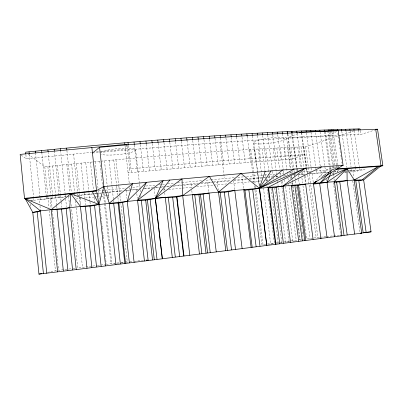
<?xml version="1.0" encoding="UTF-8"?>
<svg xmlns="http://www.w3.org/2000/svg" width="403" height="403" viewBox="0 0 403 403"><rect width="100%" height="100%" fill="white"/><g stroke="black" fill="none" stroke-linecap="round" stroke-linejoin="round"><path stroke-width="0.3" stroke-dasharray="2.02 1.51" d="M126.799 144.798L125.414 149.271L95.229 152.002M331.533 171.31L332.218 169.653L339.548 166.625M129.756 168.897L128.068 172.852L212.744 165.25L291.233 159.23L304.245 154.656L222.214 160.752L129.756 168.897L127.101 145.367M316.305 180.186L325.402 170.167L339.528 166.232M329.74 172.373L332.218 169.653L321.035 177.814M320.984 177.904L333.105 169.144L334.747 169.023M336.576 131.484L328.49 135.957C250.112 139.831 171.844 145.826 93.703 152.979M297.837 133.549L288.331 137.559L338.102 135.252M28.084 154.047L44.809 166.812C131.509 157.684 218.441 150.329 305.56 146.697L337.85 136.123M338.444 135.932L355.189 130.446M339.311 135.207L360.776 134.476L374.543 130.139M319.599 176.166L325.705 174.65M47.489 272.352L56.652 270.564M268.045 244.384L274.987 243.432M267.385 243.981L274.403 243.08L268.222 195.621M276.267 242.838L279.979 242.364M280.594 242.284L283.652 241.891M284.261 241.81L303.227 239.362L296.145 186.503M312.874 238.113L306.668 238.914L299.5 185.607M313.987 237.966L319.77 237.261M265.748 244.193L261.925 244.681L254.887 189.944M106.281 264.378L119.238 262.756M120.996 262.534L123.923 262.167M125.091 262.021L127.277 261.749L120.804 203.56M276.609 243.221L278.342 243.004M127.761 262.121L126.784 262.242A18.261 0.257 -7.1 0 0 124.547 262.529M129.791 261.864L132.567 261.522M68.727 269.063L71.724 268.69M72.923 268.539L76.52 268.091M91.446 266.232L77.714 267.945L71.437 208.129M92.635 266.081L96.801 265.562M97.395 265.486L105.692 264.454M66.928 269.285L58.516 270.332L52.36 210.275M280.654 242.717L281.868 242.566M134.355 261.305L135.876 261.119A18.261 0.257 -7.1 0 1 143.508 260.237M284.896 242.198L286.044 242.062M287.248 241.921L289.057 241.704M31.051 200.719L33.917 200.397L33.731 198.523M66.102 196.679L39.323 199.621L39.701 203.364M30.114 200.639L65.442 196.931M292.88 241.266L294.588 241.08M270.675 244.283L271.748 244.168M77.472 195.45L101.355 192.911M68.293 196.624L69.432 196.503M75.96 199.022L80.963 198.483M85.34 198.009L94.045 197.082M96.005 193.672L77.965 195.586L77.769 193.727M96.624 193.606L100.952 193.153M94.665 197.017L96.524 196.82M97.143 196.755L100.246 196.422M100.866 196.357L105.833 195.833M106.452 195.767L109.556 195.435M320.395 237.196L326.022 236.601M326.652 236.531L341.039 235.009M21.092 155.079L26.291 158.822L91.531 152.344M98.503 190.851L101.621 190.528M102.246 190.463L104.12 190.266M104.74 190.201L125.932 188.025M101.959 192.846L104.992 192.528M105.596 192.468L122.925 190.679M102.805 192.956L104.654 192.765M105.269 192.699L122.875 190.881M126.638 190.297L138.148 189.123M125.086 190.654L137.529 189.46M132.778 187.345L140.249 186.594M145.851 186.035L155.805 185.042M158.918 184.73L165.764 184.045M144.289 188.503L153.503 187.576M155.971 187.335L159.054 187.032M161.522 186.791L163.996 186.549M166.479 186.307L171.456 185.823M174.564 185.521L181.405 184.856M162.998 189.999L165.492 189.758M168.61 189.455L181.708 188.186M182.332 188.125L192.936 187.098M196.679 186.735L210.542 185.425A462.382 22.387 -6.4 0 1 213.676 185.133M182.604 184.74L198.437 183.254M167.633 183.859L174.464 183.219M177.567 182.927L181.29 182.574M181.909 182.514L201.777 180.645M206.119 180.237L210.467 179.824M211.086 179.768L234.748 177.632M201.53 182.962L213.056 181.894M213.65 181.839L230.979 180.252M144.41 188.826L151.921 188.136M155.049 187.848L159.432 187.445M160.056 187.39L163.185 187.103M163.814 187.042L170.071 186.468M173.199 186.181L196.981 183.99M200.734 183.647L212.003 182.609M212.628 182.554L230.148 180.942M233.906 180.594L247.049 179.385M249.553 179.154L262.066 178.005M262.696 177.945L265.199 177.718M267.703 177.486L272.08 177.083M275.838 176.736L278.342 176.509M283.344 176.046L284.599 175.93M237.866 177.36L244.102 176.811M246.601 176.59L262.816 175.159M234.083 179.975L246.671 178.867M249.084 178.655L261.809 177.547M264.262 177.34L266.101 177.189M267.965 177.028L272.977 176.605M276.105 176.343L279.863 176.025M264.675 175.008L269.018 174.65M269.637 174.6L275.843 174.091M278.947 173.839L283.908 173.431M288.87 173.023L292.593 172.716M302.517 171.9L311.181 171.235M284.664 175.627L286.422 175.481M293.671 174.897L296.165 174.695M298.653 174.494L304.26 174.046M297.832 174.766L304.96 174.202M293.918 175.083L295.041 174.993M309.071 173.874L330.122 172.272L329.437 167.321M333.422 172.026L337.457 171.728L337.286 170.504M310.255 173.577L329.956 172.081M315.509 170.907L334.067 169.517M349.3 170.696L365.063 169.623M345.583 171.144L347.396 171.018M333.634 171.809L337.875 171.507M349.789 170.847L364.015 169.87M331.825 173.24L334.339 173.063M344.374 172.348L349.391 171.99M350.016 171.95L357.547 171.411M360.242 130.748L360.776 134.476M358.343 130.174L358.962 134.531M354.166 130.723L359.426 167.668M359.516 168.288L359.783 170.157M350.091 130.844L355.184 166.751M355.275 167.366L355.708 170.434M352.837 170.439L353.854 177.632M345.96 130.97L351.058 167.023M351.406 169.487L351.582 170.721M352.736 180.791L359.98 232.027M341.779 131.106L346.877 167.3M345.759 170.948L346.096 173.361M337.86 133.539L338.021 134.683M338.364 137.121L338.54 138.365M338.888 140.849L339.235 143.337M339.321 143.962L339.497 145.201M339.845 147.689L340.021 148.934M340.369 151.422L340.545 152.666M340.893 155.15L341.24 157.638M341.331 158.258L341.502 159.502M341.855 161.991L342.026 163.235M333.251 131.403L338.268 167.331M338.611 169.789L338.782 171.013M331.835 131.454L336.51 164.973M336.596 165.588L336.943 168.046M330.213 131.529L335.064 166.323M335.15 166.938L335.578 170.011M335.664 170.63L335.835 171.859M328.984 132.139L333.578 165.17M333.664 165.784L334.183 169.482M327.785 130.899L333.105 169.144M333.11 172.464L333.281 173.683M333.367 174.292L333.619 176.126M333.956 178.569L334.299 181.007M333.377 182.352L340.711 235.171M325.453 131.862L330.944 171.431M324.506 131.731L329.352 166.706M320.053 131.912L325.911 174.242M326.586 179.154L326.843 180.997M315.63 132.683L320.219 166.091M320.304 166.711L321.161 172.942M310.99 132.295L315.675 166.525M315.761 167.144L316.602 173.29M312.053 173.436L313.237 182.136M306.461 133.086L311.564 170.565M305.56 146.697L309.192 173.426M309.277 174.051L310.627 183.995M310.713 184.619L317.891 237.458M303.867 146.763L307.585 174.161M307.67 174.786L316.204 237.679M301.721 132.713L306.562 168.439M306.648 169.059L307.323 174.015M301.268 132.703L306.481 171.179M301.101 146.878L303.867 167.341M304.29 170.444L304.96 175.406M305.046 176.025L306.048 183.466M304.582 176.398L305.534 183.456M297.087 133.524L301.676 167.547M302.265 171.9L302.603 174.383M297.736 147.019L300.502 167.552M301.177 172.529L301.595 175.637M301.928 178.126L302.603 183.103M302.935 185.592L310.068 238.475M294.331 147.171L297.248 168.867M297.333 169.487L297.5 170.726M298.084 175.068L298.583 178.786M298.668 179.406L299.414 184.987M292.316 133.761L296.905 167.9M296.991 168.525L297.328 171.023M291.767 133.786L296.371 168.056M296.452 168.671L296.699 170.514M290.895 147.327L293.893 169.713M293.978 170.333L294.23 172.202M294.563 174.69L294.895 177.174M294.976 177.799L295.313 180.287M295.394 180.907L295.812 184.015M287.853 133.982L292.462 168.404M292.79 170.847L292.951 172.071M287.51 134.078L290.88 159.256M286.629 138.108L290.694 168.535M291.112 171.638L291.359 173.502M291.772 176.605L292.104 179.088M292.19 179.708L292.437 181.572M292.523 182.191L293.016 185.919M293.102 186.539L300.316 240.561M287.42 147.488L290.17 168.076M290.669 171.819L290.835 173.063M291.253 176.182L291.671 179.305M292.17 183.048L292.502 185.541M292.588 186.166L299.751 239.81M290.17 176.977L290.407 178.761M290.961 182.922L291.122 184.116M282.563 133.71L286.009 159.598M283.914 147.654L287.304 173.139M287.384 173.758L287.551 175.003M287.964 178.111L288.296 180.599M288.795 184.327L296.235 240.264M280.367 147.83L283.344 170.273M283.425 170.897L284.004 175.26M284.583 179.627L285.082 183.365M285.495 186.483L292.689 240.722M277.727 134.587L281.087 159.946M282.453 181.249L282.926 184.836M276.79 148.012L279.581 169.129M280.156 173.476L280.73 177.829M281.223 181.552L281.878 186.524M281.959 187.143L289.102 241.185M272.76 134.859L276.115 160.303M273.174 148.198L276.7 174.988M276.785 175.612L277.027 177.481M277.521 181.219L278.095 185.582M278.423 188.07L285.48 241.654M267.743 135.141L272.458 170.736M272.539 171.356L273.35 177.567M273.435 178.186L273.597 179.426M274.735 188.115L281.823 242.122M265.839 148.586L269.013 172.867M269.34 175.36L269.99 180.343M271.048 188.433L278.13 242.601M262.67 135.373L266.02 161.044M266.952 178.947L267.189 180.761M262.121 148.793L264.967 170.645M265.456 174.393L266.025 178.766M266.106 179.39L266.433 181.889M266.922 185.632L268.141 195.002M257.557 135.67L260.902 161.422M258.368 149.004L262.081 177.622M263.456 188.196L270.64 243.563M253.915 143.115L257.698 172.368M257.779 172.988L259.467 186.06M254.585 149.221L257.567 172.303M257.648 172.927L259.341 186.03M258.132 177.859L259.149 185.753M252.394 135.977L255.734 161.815M250.767 149.448L255.17 183.632M255.487 186.115L255.89 189.224M255.97 189.848L263.013 244.54M249.684 149.508L254.006 183.098M254.323 185.587L254.807 189.319M247.185 136.295L250.52 162.213M242.012 137.242L245.256 162.621M242.445 179.239L243.694 189.047M236.632 136.955L239.951 163.039M231.287 137.302L234.596 163.462M233.564 180.64L234.727 189.884M225.967 138.214L229.196 163.895M220.456 137.967L223.756 164.338M219.932 142.486L224.385 178.141M214.98 138.34L218.27 164.792M217.202 181.511L218.285 190.211M209.54 139.337L212.744 165.25M203.978 139.73L207.172 165.714M207.721 182.383L208.95 192.377M198.382 140.133L201.565 166.192M192.74 140.546L195.913 166.676M186.987 140.345L190.226 167.164M191.007 183.944L191.511 188.11M191.793 190.488L192.226 194.06M181.34 141.337L184.498 167.668M175.587 141.775L178.736 168.177M169.799 142.224L172.937 168.691M163.976 142.687L167.099 169.215M164.207 188.352L164.414 190.156M164.696 192.563L165.119 196.175M158.122 143.156L161.23 169.749M152.228 143.629L155.326 170.288M154.188 188.115L155.165 196.578M146.309 144.118L149.392 170.837M140.36 144.612L143.428 171.396M135.599 149.74L139.448 183.521M139.519 184.146L140.088 189.153M140.163 189.778L140.516 192.906M140.803 195.41L141.09 197.913M134.375 145.12L137.433 171.96M136.31 189.309L136.516 191.133M136.793 193.566L137.342 198.432M128.366 145.634L131.408 172.529M125.016 145.735L129.252 183.355M129.741 187.682L130.018 190.151M126.033 190.357L126.925 198.291M115.928 159.759L118.784 185.415M118.855 186.04L119.827 194.8M119.898 195.425L120.522 201.057M113.762 159.961L116.593 185.476M116.663 186.095L117.631 194.81M117.908 197.299L118.391 201.656M109.122 160.389L111.943 185.944M112.014 186.569L113.46 199.656M113.53 200.281L113.737 202.15M108.019 192.216L108.896 200.195M104.473 160.827L107.284 186.418M107.349 187.042L108.583 198.276M103.883 189.949L112.014 264.318A18.261 0.257 -7.1 0 0 112.16 264.368M99.808 161.265L102.538 186.272M103.289 193.148L111.006 263.789M95.133 161.714L98.191 189.884M98.261 190.508L99.214 199.273M99.823 204.91L100.161 208.039M100.231 208.663L100.705 213.046M100.775 213.671L101.657 221.811M101.727 222.436L102.201 226.818M102.271 227.443L102.679 231.201M102.745 231.826L103.223 236.208M103.289 236.833L103.697 240.591M103.767 241.216L104.039 243.719M104.312 246.223L104.72 249.981M104.785 250.606L105.193 254.364M105.264 254.988L105.737 259.371M105.808 259.995L106.216 263.753M97.717 193.289L97.853 194.518M90.443 162.167L93.607 191.45M94.282 197.682L94.75 202.044M85.748 162.626L88.897 191.949M88.962 192.569L89.899 201.304M89.965 201.928L90.237 204.427M81.038 163.089L84.172 192.448M84.237 193.072L84.907 199.319M84.973 199.943L85.507 204.941M76.318 163.558L79.441 192.951M79.507 193.576L79.905 197.329M79.97 197.959L80.771 205.459M79.381 196.498L80.303 205.162M73.568 154.057L77.703 193.102M71.593 164.031L74.701 193.46M74.767 194.09L75.165 197.843M75.492 200.976L82.499 267.345M66.898 150.465L71.321 192.533M66.863 164.515L69.805 192.553M71.049 204.392L71.371 207.505M68.565 196.407L69.281 203.233M65.18 194.448L60.662 151.08M65.246 194.936L65.573 198.059M65.639 198.679L66.485 206.789M57.377 165.487L60.42 194.835M60.485 195.46L61.135 201.702M61.201 202.326L61.714 207.323M58.903 195.128L54.41 151.699M58.964 195.747L59.16 197.616M52.627 165.986L55.654 195.359M55.72 195.984L56.687 205.359M56.752 205.983L56.944 207.857M52.607 195.808L48.148 152.319M52.672 196.432L52.864 198.306M47.876 166.484L50.758 194.634M51.015 197.138L52.108 207.772M50.118 198.417L51.136 208.391M44.809 166.812L47.811 196.231M47.876 196.855L48.959 207.495M49.282 210.628L55.413 270.715M46.305 196.498L41.872 152.949M46.365 197.122L46.557 198.996M39.988 197.193L35.59 153.593M40.053 197.818L40.245 199.697M39.952 205.862L40.396 210.235M29.293 154.233L33.671 197.893M25.868 154.591L26.291 158.822M30.467 204.22L30.819 207.802M101.259 152.037A18.004 2.967 -5.6 0 1 128.814 148.233A18.004 2.967 -5.6 0 1 128.446 152.999A18.004 2.967 -5.6 0 1 101.082 154.344M214.3 185.078A462.382 22.387 -6.4 0 1 226.688 183.939M230.355 183.607A462.382 22.387 -6.4 0 1 249.558 181.899M252.071 181.682A462.382 22.387 -6.4 0 1 260.771 180.927M265.678 180.509A462.382 22.387 -6.4 0 1 268.111 180.302M114.074 263.965A18.261 0.257 -7.1 0 1 115.308 263.779M117.333 263.497A18.261 0.257 -7.1 0 1 120.643 263.043M121.222 262.968A18.261 0.257 -7.1 0 1 123.998 262.605M146.143 259.965A18.261 0.257 -7.1 0 1 147.332 259.859M259.507 143.977A16.609 2.554 -8 0 0 286.392 138.813A16.609 2.554 -8 0 0 264.786 138.859A16.609 2.554 -8 0 0 259.507 143.977"/><path stroke-width="0.6" d="M127.101 145.367L126.975 144.239L20.15 154.399L24.507 198.377L25.298 198.744L32.789 212.386L38.955 274.116L76.227 269.592L69.734 207.58L70.772 193.757L93.511 191.375M46.758 273.269L40.456 210.86L37.222 211.887L32.789 212.386L40.456 210.86L155.377 198.392L234.803 190.503L313.408 183.375L343.059 165.25L338.193 130.587C258.525 134.139 178.982 140.088 99.566 147.317L103.863 186.569L98.921 204.371L105.601 265.915L76.227 269.592M266.761 245.477L259.32 188.186L265.189 171.381L343.059 165.25L341.89 165.709M331.08 172.413L327.014 182.227L334.535 236.727L341.905 235.765L334.384 181.617L347.028 168.54L380.432 166.283L382.85 165.709L377.54 129.197L301.192 132.129L299.515 132.839M316.461 181.149L313.408 183.375L320.919 238.495L313.116 239.503L305.615 184.045L298.432 185.315L291.324 185.944L291.278 185.304L298.759 241.362L162.369 258.771L155.377 198.392L163.134 180.655L265.189 171.381M271.113 170.882L259.467 188.181L266.867 245.462M105.601 265.915L144.445 261.028L137.549 200.256C143.523 200.78 149.573 199.762 155.377 198.392L169.875 180.005M328.913 173.28L320.249 182.796L329.483 176.277L347.028 168.54L354.197 180.025L361.718 233.181L340.797 235.79L341.905 235.765M353.95 180.695L363.657 179.945L380.432 166.283M92.468 153.09L99.566 147.317M305.409 168.096L283.087 186.03L276.065 187.309L268.61 187.989L268.055 187.405L305.409 168.096L259.467 188.181L252.701 189.46L244.918 190.186L243.775 189.662L251.129 247.482M282.79 169.915L259.467 188.181L294.22 168.988M155.377 198.392L181.995 178.851L182.69 195.611L189.813 255.295M316.441 181.189L313.408 183.375L354.197 180.025L361.854 180.081L378.593 166.399L354.197 180.025M354.64 234.103L347.114 180.599L347.028 168.54L327.014 182.227L319.66 183.491L313.524 184.015M40.456 210.86L25.298 198.744L70.772 193.757L80.434 206.401C86.635 206.648 92.942 206.074 98.921 204.371L92.262 191.506L96.534 190.609L103.863 186.569L163.134 180.655L137.549 200.256L146.511 182.277L127.267 201.344C121.409 202.86 115.278 203.616 109.233 203.268L103.863 186.569M321.725 166.832L283.087 186.03L290.548 242.42M376.342 129.575L377.54 129.197M25.298 198.744L51.267 209.636L57.025 209.656L66.193 208.628L69.734 207.58M341.885 165.578L343.059 165.25M162.278 258.781L155.291 198.412C162.515 197.143 169.728 197.994 176.952 196.845L182.69 195.611L209.359 176.302L218.512 192.08L225.781 250.716M199.46 254.066L192.296 194.654C197.858 195.465 203.56 194.004 209.026 193.002L216.255 251.93M38.955 274.116L42.003 273.486M259.32 188.186L240.918 173.471L218.512 192.08C223.856 193.108 229.488 191.309 234.803 190.503L242.132 248.631M334.455 182.262L339.769 181.829L347.114 180.599M360.277 180.07L358.751 180.322L366.166 232.476M144.445 261.028L162.369 258.771M363.657 179.945L371.062 231.831L360.151 233.261L361.718 233.181M313.116 239.503L298.759 241.362M334.535 236.727L320.314 238.45L320.919 238.495M146.4 260.65L148.153 260.439L141.327 200.518M24.507 198.377L96.534 190.609L98.921 204.371L70.772 193.757L51.267 209.636L57.639 271.914M364.181 232.561L371.062 231.831M94.76 191.244L96.005 191.113M360.151 130.124L359.975 128.884C248.258 131.857 136.778 140.849 25.626 152.173L25.807 153.986M335.921 169.376L347.028 168.54M336.54 168.892L382.85 165.709M375.697 129.242L381.011 165.824M358.161 128.925L358.343 130.174M353.925 129.036L354.086 130.159M349.849 129.146L350.011 130.28M355.773 180.549L363.189 232.869M345.719 129.267L345.88 130.401M341.537 129.398L341.699 130.537M337.301 129.534L337.462 130.678M333.009 129.68L333.17 130.829M339.769 181.829L347.19 234.959M331.593 129.731L331.755 130.879M329.976 129.801L330.133 130.955M336.616 182.08L344.036 235.367M328.662 129.831L328.823 130.985M324.264 129.998L324.425 131.156M319.816 130.169L319.972 131.333M315.307 130.35L315.468 131.514M319.66 183.491L327.075 237.574M310.753 130.537L310.909 131.71M306.139 130.738L306.3 131.912M301.479 130.945L301.64 132.124M296.764 131.161L297.006 132.935M291.999 131.383L292.24 133.166M291.45 131.413L291.686 133.191M298.432 185.315L305.817 240.329M297.354 185.41L304.744 240.47M294.895 185.622L302.28 240.787M287.535 131.6L287.772 133.388M287.183 131.62L287.43 133.464M282.317 131.862L282.563 133.71M277.4 132.113L277.642 133.972M272.433 132.375L272.675 134.239M276.065 187.309L283.41 243.221M267.416 132.647L267.663 134.516M272.393 187.637L279.727 243.694M262.348 132.93L262.59 134.763M268.61 187.989L275.939 244.178M268.055 187.405L275.481 244.359M257.235 133.217L257.477 135.06M252.077 133.519L252.313 135.363M246.868 133.826L247.185 136.295M252.701 189.46L259.985 246.228M248.853 189.813L256.132 246.722M241.614 134.144L241.855 136.002M244.918 190.186L252.182 247.225M236.314 134.471L236.551 136.335M230.969 134.809L231.206 136.677M225.584 135.156L225.811 136.99M228.315 191.773L235.523 249.356M220.149 135.514L220.381 137.352M224.33 192.15L231.529 249.87M214.673 135.876L214.905 137.725M220.234 192.548L227.418 250.394M209.157 136.254L209.464 138.723M203.601 136.637L203.903 139.116M198.004 137.035L198.306 139.514M203.112 194.221L210.23 252.58M200.467 194.483L207.575 252.918M192.362 137.438L192.664 139.927M198.906 194.639L206.009 253.119M194.765 195.052L201.848 253.648M186.685 137.851L186.987 140.345M180.972 138.274L181.264 140.723M175.219 138.708L175.517 141.161M176.952 196.845L183.959 255.915M176.63 196.876L183.632 255.955M169.436 139.151L169.728 141.609M172.66 197.279L179.647 256.464M163.613 139.599L163.905 142.068M168.338 197.722L175.305 257.013M165.26 197.379L172.303 257.512M157.759 140.063L158.047 142.536M151.871 140.531L152.158 143.01M145.951 141.01L146.239 143.498M150.133 199.596L157.004 259.325M147.412 199.878L154.273 259.668M140.002 141.498L140.284 143.992M145.69 200.054L152.541 259.89M134.023 141.997L134.305 144.496M128.013 142.506L128.295 145.009M124.683 142.788L124.88 144.556M134.103 262.333L127.267 201.344L132.552 183.662L109.233 203.268L115.968 264.615M122.653 202.482L129.383 262.806M118.825 202.89L125.535 263.29M118.099 202.971L124.799 263.381M113.691 203.444L120.371 263.94M91.849 147.372L96.534 190.609M94.564 205.515L101.128 266.353M90.005 206.004L96.544 266.927M85.381 206.517L91.894 267.511M80.434 206.401L86.993 268.247M66.646 148.072L66.833 149.866M66.193 208.628L72.58 269.924M60.415 148.682L60.601 150.48M61.533 209.152L67.89 270.509M54.168 149.296L54.35 151.1M57.025 209.656L63.357 271.078M47.902 149.916L48.088 151.719M41.63 150.541L41.811 152.349M35.348 151.18L35.529 152.989M37.222 211.887L43.423 273.561M29.051 151.82L29.233 153.629"/></g></svg>
